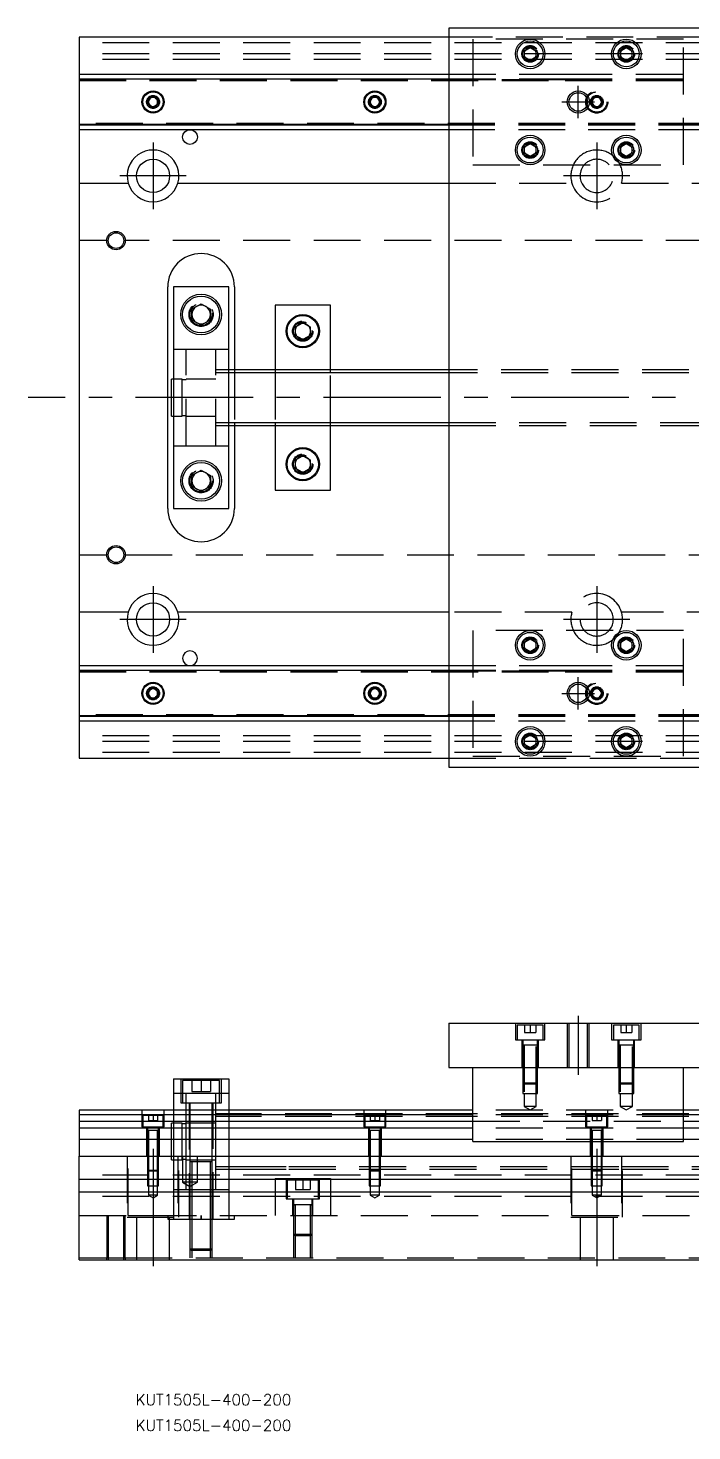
# Model space of a CAD drawing. Extents: x -14 to 609, y -280 to 102.
# Drawn here: x -13.8 to 165.7, y -279.6 to 100 of the extents above; entities that cross this region are included whole.
import ezdxf

# ---------------------------------------------------------------- set-up
doc = ezdxf.new("R2010")
doc.units = 0
doc.linetypes.add('CENTER', pattern=[50.8, 31.75, -6.35, 6.35, -6.35])
doc.linetypes.add('DASHED', pattern=[19.05, 12.7, -6.35])
doc.layers.get('0').update_dxf_attribs({"linetype": 'CONTINUOUS'})
doc.layers.add('CENTER', color=1, linetype='CENTER')
doc.styles.get("Standard").update_dxf_attribs({"font": 'txt.shx', "height": 3, "bigfont": 'bigfont.shx'})

# ---------------------------------------------------------------- blocks, each defined once
blk = doc.blocks.new('*U2')
at = {"color": 7, "linetype": 'CONTINUOUS'}
blk.add_text('KUT1505L-400-200', height=3, dxfattribs=at).set_placement((15.25, -279.57))
blk = doc.blocks.new('*U3')
at = {"color": 7, "linetype": 'CONTINUOUS'}
blk.add_text('KUT1505L-400-200', height=3, dxfattribs=at).set_placement((15.25, -272.63))

msp = doc.modelspace()

# ---------------------------------------------------------------- linework, layer by layer
at = {"color": 7, "linetype": 'CONTINUOUS'}
for p, q in [((100, 100), (100, -100)), ((300, 100), (100, 100)), ((100, 97.5), (0, 97.5)), ((0, 97.5), (0, 87.5)), ((120.5, 93.866026), (122, 94.73205)), ((120.5, 92.133974), (120.5, 93.866026)), ((122, 91.26795), (120.5, 92.133974)), ((122, 94.73205), (123.5, 93.866026)), ((123.5, 92.133974), (122, 91.26795)), ((123.5, 93.866026), (123.5, 92.133974)), ((146.5, 93.866026), (148, 94.73205)), ((146.5, 92.133974), (146.5, 93.866026)), ((148, 91.26795), (146.5, 92.133974)), ((148, 94.73205), (149.5, 93.866026)), ((149.5, 92.133974), (148, 91.26795)), ((149.5, 93.866026), (149.5, 92.133974)), ((0, 87.5), (100, 87.5)), ((0, 87.5), (0, 86.247728)), ((0, 86.247728), (100, 86.247728)), ((0, 86.247728), (0, 73.752272)), ((18.75, 80.721688), (20, 81.443376)), ((18.75, 79.278312), (18.75, 80.721688)), ((20, 81.443376), (21.25, 80.721688)), ((21.25, 80.721688), (21.25, 79.278312)), ((78.75, 80.721688), (80, 81.443376)), ((78.75, 79.278312), (78.75, 80.721688)), ((80, 81.443376), (81.25, 80.721688)), ((81.25, 80.721688), (81.25, 79.278312)), ((20, 78.556624), (18.75, 79.278312)), ((21.25, 79.278312), (20, 78.556624)), ((80, 78.556624), (78.75, 79.278312)), ((81.25, 79.278312), (80, 78.556624)), ((100, 73.752272), (0, 73.752272)), ((0, 73.752272), (0, 72.5)), ((100, 72.5), (0, 72.5)), ((0, 72.5), (0, 58)), ((120.5, 67.866026), (122, 68.73205)), ((122, 68.73205), (123.5, 67.866026)), ((146.5, 67.866026), (148, 68.73205)), ((148, 68.73205), (149.5, 67.866026)), ((120.5, 66.133974), (120.5, 67.866026)), ((122, 65.26795), (120.5, 66.133974)), ((123.5, 66.133974), (122, 65.26795)), ((123.5, 67.866026), (123.5, 66.133974)), ((146.5, 66.133974), (146.5, 67.866026)), ((148, 65.26795), (146.5, 66.133974)), ((149.5, 66.133974), (148, 65.26795)), ((149.5, 67.866026), (149.5, 66.133974)), ((0, 58), (13.291796, 58)), ((0, 58), (0, -58)), ((26.708204, 58), (100, 58)), ((24, -30), (24, 30)), ((40.5, 30), (25.5, 30)), ((25.5, 30), (25.5, -30)), ((40.5, -30), (40.5, 30)), ((42, 30), (42, 7.5)), ((30.5, 23.943376), (33, 25.386752)), ((30.5, 21.056624), (30.5, 23.943376)), ((33, 25.386752), (35.5, 23.943376)), ((35.5, 23.943376), (35.5, 21.056624)), ((68, 25), (53, 25)), ((53, 25), (53, 7.5)), ((68, 7.5), (68, 25)), ((33, 19.613248), (30.5, 21.056624)), ((35.5, 21.056624), (33, 19.613248)), ((58.5, 19.1547), (60.5, 20.309402)), ((58.5, 16.8453), (58.5, 19.1547)), ((60.5, 20.309402), (62.5, 19.1547)), ((62.5, 19.1547), (62.5, 16.8453)), ((60.5, 15.690598), (58.5, 16.8453)), ((62.5, 16.8453), (60.5, 15.690598)), ((25, -5), (25, 5)), ((25.5, 5), (25, 5)), ((100, 7.5), (40.5, 7.5)), ((25, -5), (25.5, -5)), ((40.5, -7.5), (100, -7.5)), ((42, -7.5), (42, -30)), ((53, -7.5), (53, -25)), ((68, -25), (68, -7.5)), ((58.5, -16.8453), (60.5, -15.690598)), ((58.5, -19.1547), (58.5, -16.8453)), ((60.5, -15.690598), (62.5, -16.8453)), ((62.5, -16.8453), (62.5, -19.1547)), ((30.5, -21.056624), (33, -19.613248)), ((30.5, -23.943376), (30.5, -21.056624)), ((33, -19.613248), (35.5, -21.056624)), ((35.5, -21.056624), (35.5, -23.943376)), ((60.5, -20.309402), (58.5, -19.1547)), ((62.5, -19.1547), (60.5, -20.309402)), ((33, -25.386752), (30.5, -23.943376)), ((35.5, -23.943376), (33, -25.386752)), ((53, -25), (68, -25)), ((25.5, -30), (40.5, -30)), ((13.291796, -58), (0, -58)), ((0, -58), (0, -72.5)), ((100, -58), (26.708204, -58)), ((120.5, -66.133974), (122, -65.26795)), ((120.5, -67.866026), (120.5, -66.133974)), ((122, -68.73205), (120.5, -67.866026)), ((122, -65.26795), (123.5, -66.133974)), ((123.5, -67.866026), (122, -68.73205)), ((123.5, -66.133974), (123.5, -67.866026)), ((146.5, -66.133974), (148, -65.26795)), ((146.5, -67.866026), (146.5, -66.133974)), ((148, -68.73205), (146.5, -67.866026)), ((148, -65.26795), (149.5, -66.133974)), ((149.5, -67.866026), (148, -68.73205)), ((149.5, -66.133974), (149.5, -67.866026)), ((0, -72.5), (100, -72.5)), ((0, -72.5), (0, -73.752272)), ((0, -73.752272), (0, -86.247728)), ((0, -73.752272), (100, -73.752272)), ((18.75, -79.278312), (20, -78.556624)), ((18.75, -80.721688), (18.75, -79.278312)), ((20, -78.556624), (21.25, -79.278312)), ((21.25, -79.278312), (21.25, -80.721688)), ((78.75, -79.278312), (80, -78.556624)), ((78.75, -80.721688), (78.75, -79.278312)), ((80, -78.556624), (81.25, -79.278312)), ((81.25, -79.278312), (81.25, -80.721688)), ((20, -81.443376), (18.75, -80.721688)), ((21.25, -80.721688), (20, -81.443376)), ((80, -81.443376), (78.75, -80.721688)), ((81.25, -80.721688), (80, -81.443376)), ((100, -86.247728), (0, -86.247728)), ((0, -86.247728), (0, -87.5)), ((100, -87.5), (0, -87.5)), ((0, -87.5), (0, -97.5)), ((120.5, -92.133974), (122, -91.26795)), ((120.5, -93.866026), (120.5, -92.133974)), ((122, -94.73205), (120.5, -93.866026)), ((122, -91.26795), (123.5, -92.133974)), ((123.5, -93.866026), (122, -94.73205)), ((123.5, -92.133974), (123.5, -93.866026)), ((146.5, -92.133974), (148, -91.26795)), ((146.5, -93.866026), (146.5, -92.133974)), ((148, -94.73205), (146.5, -93.866026)), ((148, -91.26795), (149.5, -92.133974)), ((149.5, -93.866026), (148, -94.73205)), ((149.5, -92.133974), (149.5, -93.866026)), ((0, -97.5), (100, -97.5)), ((100, -100), (300, -100)), ((100, -169.26), (300, -169.26)), ((100, -169.26), (100, -181.26)), ((100, -181.26), (300, -181.26)), ((106.5, -201.26), (106.5, -181.26)), ((163.5, -201.26), (163.5, -181.26)), ((25.5, -184.26), (25.5, -192.76)), ((25.5, -184.26), (40.5, -184.26)), ((40.5, -184.26), (40.5, -192.76)), ((0, -192.76), (0, -194.012272)), ((106.5, -192.76), (0, -192.76)), ((236.5, -192.76), (163.5, -192.76)), ((0, -194.012272), (0, -195.78668)), ((106.5, -194.012272), (0, -194.012272)), ((0, -195.78668), (106.5, -195.78668)), ((0, -195.78668), (0, -197.683076)), ((236.5, -194.012272), (163.5, -194.012272)), ((163.5, -195.78668), (236.5, -195.78668)), ((106.5, -197.683076), (0, -197.683076)), ((0, -197.683076), (0, -200.737372)), ((0, -200.737372), (0, -205.26)), ((106.5, -200.737372), (0, -200.737372)), ((236.5, -197.683076), (163.5, -197.683076)), ((236.5, -200.737372), (163.5, -200.737372)), ((106.5, -201.26), (163.5, -201.26)), ((0, -205.26), (400, -205.26)), ((0, -211.56), (0, -205.26)), ((400, -211.56), (0, -211.56)), ((0, -214.96), (0, -211.56)), ((400, -214.96), (0, -214.96)), ((0, -233.26), (0, -214.96)), ((0, -233.26), (400, -233.26))]:
    msp.add_line(p, q, dxfattribs=at)
at = {"color": 3, "linetype": 'DASHED'}
for p, q in [((400, 96), (0, 96)), ((188.000006, 97.5), (100, 97.5)), ((163.5, 97), (106.5, 97)), ((106.5, 97), (106.5, 63)), ((163.5, 63), (163.5, 97)), ((400, 93), (0, 93)), ((400, 91.5), (0, 91.5)), ((120, 93), (120.030168, 93.346066)), ((149.973226, 93.326156), (150, 93)), ((100, 87.5), (131.5, 87.5)), ((131.5, 87.5), (188.5, 87.5)), ((0, 86.1147), (100, 86.1147)), ((0, 86.1), (131.5, 86.1)), ((0, 85.8), (131.5, 85.8)), ((100, 86.247728), (131.5, 86.247728)), ((100, 86.1147), (131.5, 86.1147)), ((131.5, 86.247728), (188.5, 86.247728)), ((131.5, 86.1147), (188.5, 86.1147)), ((131.5, 86.1), (188.5, 86.1)), ((131.5, 86.1), (188.5, 86.1)), ((131.5, 85.8), (188.5, 85.8)), ((131.5, 85.8), (188.5, 85.8)), ((18.5, 80), (18.516134, 80.21941)), ((78.5, 80), (78.516134, 80.21941)), ((138.5, 80), (138.516134, 80.21941)), ((138.75, 80.721688), (140, 81.443376)), ((138.75, 79.278312), (138.75, 80.721688)), ((140, 81.443376), (141.25, 80.721688)), ((141.25, 80.721688), (141.25, 79.278312)), ((140, 78.556624), (138.75, 79.278312)), ((141.25, 79.278312), (140, 78.556624)), ((131.5, 74.2), (0, 74.2)), ((131.5, 73.9), (0, 73.9)), ((100, 73.8853), (0, 73.8853)), ((131.5, 73.8853), (100, 73.8853)), ((131.5, 73.752272), (100, 73.752272)), ((131.5, 72.5), (100, 72.5)), ((188.5, 74.2), (131.5, 74.2)), ((188.5, 73.9), (131.5, 73.9)), ((188.5, 73.8853), (131.5, 73.8853)), ((188.5, 73.752272), (131.5, 73.752272)), ((188.5, 72.5), (131.5, 72.5)), ((123.973226, 67.326156), (124, 67)), ((149.973226, 67.326156), (150, 67)), ((106.5, 63), (163.5, 63)), ((100, 58), (133.291796, 58)), ((146.708204, 58), (253.291796, 58)), ((7.5, 42.5), (0, 42.5)), ((400, 42.5), (12.5, 42.5)), ((35.977798, 22.864306), (36, 22.5)), ((62.983582, 18.286038), (63, 18)), ((29, 13), (25.5, 13)), ((29, -13), (29, 13)), ((37, 13), (29, 13)), ((37, -13), (37, 13)), ((40.5, 13), (37, 13)), ((27.85, 5), (25.5, 5)), ((27.85, -5), (27.85, 5)), ((29, 4.8), (27.85, 4.8)), ((37, 5), (29, 5)), ((40.5, 7.5), (37, 7.5)), ((40.5, 6.75), (37, 6.75)), ((42, 7.5), (42, 6.75)), ((42, 6.75), (42, -6.75)), ((53, 7.5), (53, 6.75)), ((53, 6.75), (53, -6.75)), ((68, 6.75), (68, 7.5)), ((68, -6.75), (68, 6.75)), ((184, 7.5), (100, 7.5)), ((184, 6.75), (100, 6.75)), ((25.5, -5), (27.85, -5)), ((27.85, -4.8), (29, -4.8)), ((29, -5), (37, -5)), ((37, -6.75), (40.5, -6.75)), ((37, -7.5), (40.5, -7.5)), ((42, -6.75), (42, -7.5)), ((53, -6.75), (53, -7.5)), ((68, -7.5), (68, -6.75)), ((100, -6.75), (184, -6.75)), ((100, -7.5), (184, -7.5)), ((25.5, -13), (29, -13)), ((29, -13), (37, -13)), ((37, -13), (40.5, -13)), ((62.983582, -17.713962), (63, -18)), ((30, -22.5), (30.020026, -22.153944)), ((0, -42.5), (7.5, -42.5)), ((12.5, -42.5), (400, -42.5)), ((133.291796, -58), (100, -58)), ((253.291796, -58), (146.708204, -58)), ((163.5, -63), (106.5, -63)), ((106.5, -63), (106.5, -97)), ((163.5, -97), (163.5, -63)), ((123.973226, -66.673844), (124, -67)), ((149.973226, -66.673844), (150, -67)), ((0, -73.8853), (100, -73.8853)), ((0, -73.9), (131.5, -73.9)), ((0, -74.2), (131.5, -74.2)), ((100, -72.5), (131.5, -72.5)), ((100, -73.752272), (131.5, -73.752272)), ((100, -73.8853), (131.5, -73.8853)), ((131.5, -72.5), (188.5, -72.5)), ((131.5, -73.752272), (188.5, -73.752272)), ((131.5, -73.8853), (188.5, -73.8853)), ((131.5, -73.9), (188.5, -73.9)), ((131.5, -74.2), (188.5, -74.2)), ((138.75, -79.278312), (140, -78.556624)), ((138.75, -80.721688), (138.75, -79.278312)), ((140, -78.556624), (141.25, -79.278312)), ((141.25, -79.278312), (141.25, -80.721688)), ((21.477374, -79.74045), (21.5, -80)), ((81.477374, -79.74045), (81.5, -80)), ((140, -81.443376), (138.75, -80.721688)), ((141.25, -80.721688), (140, -81.443376)), ((141.477374, -79.74045), (141.5, -80)), ((131.5, -85.8), (0, -85.8)), ((131.5, -86.1), (0, -86.1)), ((100, -86.1147), (0, -86.1147)), ((131.5, -86.1147), (100, -86.1147)), ((131.5, -86.247728), (100, -86.247728)), ((188.5, -85.8), (131.5, -85.8)), ((188.5, -85.8), (131.5, -85.8)), ((188.5, -86.1), (131.5, -86.1)), ((188.5, -86.1), (131.5, -86.1)), ((188.5, -86.1147), (131.5, -86.1147)), ((188.5, -86.247728), (131.5, -86.247728)), ((131.5, -87.5), (100, -87.5)), ((188.5, -87.5), (131.5, -87.5)), ((400, -91.5), (0, -91.5)), ((400, -93), (0, -93)), ((123.973226, -92.673844), (124, -93)), ((149.973226, -92.673844), (150, -93)), ((400, -96), (0, -96)), ((100, -97.5), (188.000006, -97.5)), ((106.5, -97), (163.5, -97)), ((118, -169.26), (118, -173.76)), ((125.5, -169.76), (118.5, -169.76)), ((118.5, -169.76), (118.5, -173.76)), ((120.5, -169.76), (120.5, -171.76)), ((122, -169.76), (122, -171.76)), ((123.5, -169.76), (123.5, -171.76)), ((125.5, -173.76), (125.5, -169.76)), ((126, -173.76), (126, -169.26)), ((132.000006, -169.26), (132.000006, -181.26)), ((132.5, -169.26), (132.5, -181.26)), ((137.5, -181.26), (137.5, -169.26)), ((137.999994, -181.26), (137.999994, -169.26)), ((144, -169.26), (144, -173.76)), ((151.5, -169.76), (144.5, -169.76)), ((144.5, -169.76), (144.5, -173.76)), ((146.5, -169.76), (146.5, -171.76)), ((148, -169.76), (148, -171.76)), ((149.5, -169.76), (149.5, -171.76)), ((151.5, -173.76), (151.5, -169.76)), ((152, -173.76), (152, -169.26)), ((118, -173.76), (126, -173.76)), ((119.75, -173.76), (119.75, -181.26)), ((120, -173.76), (120, -175.16)), ((120.5, -171.76), (122, -171.76)), ((122, -171.76), (123.5, -171.76)), ((124, -175.16), (124, -173.76)), ((124.25, -181.26), (124.25, -173.76)), ((144, -173.76), (152, -173.76)), ((145.75, -173.76), (145.75, -181.26)), ((146, -173.76), (146, -175.16)), ((146.5, -171.76), (148, -171.76)), ((148, -171.76), (149.5, -171.76)), ((150, -175.16), (150, -173.76)), ((150.25, -181.26), (150.25, -173.76)), ((120, -175.155), (120, -175.16)), ((120, -175.16), (120.216462, -175.16)), ((120.216708, -175.16), (120, -175.16)), ((120, -175.16), (120, -181.26)), ((120, -175.16), (120, -175.165)), ((123.783332, -175.16), (120.216708, -175.16)), ((120.35, -175.16), (120.35, -188.26)), ((123.65, -188.26), (123.65, -175.16)), ((124, -175.16), (123.783332, -175.16)), ((123.783538, -175.16), (124, -175.16)), ((124, -175.16), (124, -175.155)), ((124, -181.26), (124, -175.16)), ((124, -175.165), (124, -175.16)), ((146, -175.155), (146, -175.16)), ((146, -175.16), (146.216462, -175.16)), ((146.216708, -175.16), (146, -175.16)), ((146, -175.16), (146, -181.26)), ((146, -175.16), (146, -175.165)), ((149.783332, -175.16), (146.216708, -175.16)), ((146.35, -175.16), (146.35, -188.26)), ((149.65, -188.26), (149.65, -175.16)), ((150, -175.16), (149.783332, -175.16)), ((149.783538, -175.16), (150, -175.16)), ((150, -175.16), (150, -175.155)), ((150, -181.26), (150, -175.16)), ((150, -175.165), (150, -175.16)), ((120, -181.26), (120, -185.41)), ((120.000006, -181.26), (120.000006, -185.410006)), ((123.999994, -185.410006), (123.999994, -181.26)), ((124, -185.41), (124, -181.26)), ((146, -181.26), (146, -185.41)), ((146.000006, -181.26), (146.000006, -185.410006)), ((149.999994, -185.410006), (149.999994, -181.26)), ((150, -185.41), (150, -181.26)), ((27.5, -184.26), (27.5, -190.76)), ((38, -184.76), (28, -184.76)), ((28, -184.76), (28, -190.76)), ((30.5, -184.76), (30.5, -187.76)), ((33, -184.76), (33, -187.76)), ((35.5, -184.76), (35.5, -187.76)), ((38, -190.76), (38, -184.76)), ((38.5, -190.76), (38.5, -184.26)), ((120, -185.41), (124, -185.41)), ((120, -185.41), (120.35, -185.76)), ((120.000006, -185.410006), (120.000006, -188.26)), ((123.65, -185.76), (120.35, -185.76)), ((123.65, -185.76), (124, -185.41)), ((123.999994, -188.26), (123.999994, -185.410006)), ((146, -185.41), (150, -185.41)), ((146, -185.41), (146.35, -185.76)), ((146.000006, -185.410006), (146.000006, -188.26)), ((149.65, -185.76), (146.35, -185.76)), ((149.65, -185.76), (150, -185.41)), ((149.999994, -188.26), (149.999994, -185.410006)), ((29, -188.26), (25.5, -188.26)), ((29, -190.76), (29, -188.26)), ((37, -188.26), (29, -188.26)), ((30.5, -187.76), (33, -187.76)), ((33, -187.76), (35.5, -187.76)), ((37, -190.76), (37, -188.26)), ((40.5, -188.26), (37, -188.26)), ((120.000006, -188.26), (123.999994, -188.26)), ((120.35, -188.26), (120.35, -191.76)), ((123.65, -191.76), (123.65, -188.26)), ((146.000006, -188.26), (149.999994, -188.26)), ((146.35, -188.26), (146.35, -191.76)), ((149.65, -191.76), (149.65, -188.26)), ((17, -192.76), (17, -197.26)), ((23, -197.26), (23, -192.76)), ((25.5, -192.76), (25.5, -205.26)), ((27.5, -190.76), (38.5, -190.76)), ((29, -192.76), (29, -190.76)), ((29, -201.26), (29, -192.76)), ((29.75, -190.76), (29.75, -222.26)), ((30, -190.76), (30, -192.76)), ((30, -192.76), (30, -205.26)), ((36, -192.76), (36, -190.76)), ((36, -205.26), (36, -192.76)), ((36.25, -222.26), (36.25, -190.76)), ((37, -192.76), (37, -190.76)), ((37, -201.26), (37, -192.76)), ((40.5, -192.76), (40.5, -205.26)), ((77, -192.76), (77, -197.26)), ((83, -197.26), (83, -192.76)), ((163.5, -192.76), (106.5, -192.76)), ((123.65, -191.76), (120.35, -191.76)), ((120.35, -191.76), (122, -192.712628)), ((122, -192.712628), (123.65, -191.76)), ((137, -192.76), (137, -197.26)), ((143, -197.26), (143, -192.76)), ((149.65, -191.76), (146.35, -191.76)), ((146.35, -191.76), (148, -192.712628)), ((148, -192.712628), (149.65, -191.76)), ((17, -197.26), (23, -197.26)), ((22.75, -194.26), (17.25, -194.26)), ((17.25, -194.26), (17.25, -197.26)), ((18.25, -197.26), (18.25, -205.26)), ((18.5, -197.26), (18.5, -198.26)), ((18.75, -194.26), (18.75, -195.56)), ((18.75, -195.56), (20, -195.56)), ((20, -194.26), (20, -195.56)), ((20, -195.56), (21.25, -195.56)), ((21.25, -194.26), (21.25, -195.56)), ((21.5, -198.26), (21.5, -197.26)), ((21.75, -205.26), (21.75, -197.26)), ((22.75, -197.26), (22.75, -194.26)), ((25, -201.26), (25, -196.26)), ((25.5, -196.26), (25, -196.26)), ((27.85, -196.26), (25.5, -196.26)), ((27.85, -201.26), (27.85, -196.26)), ((29, -196.46), (27.85, -196.46)), ((30, -196.26), (29, -196.26)), ((36, -196.26), (30, -196.26)), ((37, -196.26), (36, -196.26)), ((40.5, -193.76), (37, -193.76)), ((40.5, -194.51), (37, -194.51)), ((106.5, -193.76), (40.5, -193.76)), ((106.5, -194.51), (40.5, -194.51)), ((77, -197.26), (83, -197.26)), ((82.75, -194.26), (77.25, -194.26)), ((77.25, -194.26), (77.25, -197.26)), ((78.25, -197.26), (78.25, -205.26)), ((78.5, -197.26), (78.5, -198.26)), ((78.75, -194.26), (78.75, -195.56)), ((78.75, -195.56), (80, -195.56)), ((80, -194.26), (80, -195.56)), ((80, -195.56), (81.25, -195.56)), ((81.25, -194.26), (81.25, -195.56)), ((81.5, -198.26), (81.5, -197.26)), ((81.75, -205.26), (81.75, -197.26)), ((82.75, -197.26), (82.75, -194.26)), ((184, -193.76), (106.5, -193.76)), ((163.5, -194.012272), (106.5, -194.012272)), ((184, -194.51), (106.5, -194.51)), ((106.5, -195.78668), (163.5, -195.78668)), ((137, -197.26), (143, -197.26)), ((142.75, -194.26), (137.25, -194.26)), ((137.25, -194.26), (137.25, -197.26)), ((138.25, -197.26), (138.25, -205.26)), ((138.5, -197.26), (138.5, -198.26)), ((138.75, -194.26), (138.75, -195.56)), ((138.75, -195.56), (140, -195.56)), ((140, -194.26), (140, -195.56)), ((140, -195.56), (141.25, -195.56)), ((141.25, -194.26), (141.25, -195.56)), ((141.5, -198.26), (141.5, -197.26)), ((141.75, -205.26), (141.75, -197.26)), ((142.75, -197.26), (142.75, -194.26)), ((19.998804, -198.26), (18.499994, -198.26)), ((21.500006, -198.26), (18.499994, -198.26)), ((18.5, -198.255), (18.5, -198.26)), ((18.624678, -198.26), (18.5, -198.26)), ((18.5, -198.26), (18.5, -198.265)), ((18.5, -198.26), (18.5, -205.26)), ((19.998804, -198.26), (18.624678, -198.26)), ((18.75, -198.26), (18.75, -205.26)), ((21.500006, -198.26), (19.998804, -198.26)), ((21.37533, -198.26), (19.998804, -198.26)), ((21.25, -205.26), (21.25, -198.26)), ((21.5, -198.26), (21.37533, -198.26)), ((21.5, -198.26), (21.5, -198.255)), ((21.5, -198.265), (21.5, -198.26)), ((21.5, -205.26), (21.5, -198.26)), ((79.998804, -198.26), (78.499994, -198.26)), ((81.500006, -198.26), (78.499994, -198.26)), ((78.5, -198.255), (78.5, -198.26)), ((78.624678, -198.26), (78.5, -198.26)), ((78.5, -198.26), (78.5, -198.265)), ((78.5, -198.26), (78.5, -205.26)), ((79.998804, -198.26), (78.624678, -198.26)), ((78.75, -198.26), (78.75, -205.26)), ((81.500006, -198.26), (79.998804, -198.26)), ((81.37533, -198.26), (79.998804, -198.26)), ((81.25, -205.26), (81.25, -198.26)), ((81.5, -198.26), (81.37533, -198.26)), ((81.5, -198.26), (81.5, -198.255)), ((81.5, -198.265), (81.5, -198.26)), ((81.5, -205.26), (81.5, -198.26)), ((163.5, -197.683076), (106.5, -197.683076)), ((163.5, -200.737372), (106.5, -200.737372)), ((139.998804, -198.26), (138.499994, -198.26)), ((141.500006, -198.26), (138.499994, -198.26)), ((138.5, -198.255), (138.5, -198.26)), ((138.624678, -198.26), (138.5, -198.26)), ((138.5, -198.26), (138.5, -198.265)), ((138.5, -198.26), (138.5, -205.26)), ((139.998804, -198.26), (138.624678, -198.26)), ((138.75, -198.26), (138.75, -205.26)), ((141.500006, -198.26), (139.998804, -198.26)), ((141.37533, -198.26), (139.998804, -198.26)), ((141.25, -205.26), (141.25, -198.26)), ((141.5, -198.26), (141.37533, -198.26)), ((141.5, -198.26), (141.5, -198.255)), ((141.5, -198.265), (141.5, -198.26)), ((141.5, -205.26), (141.5, -198.26)), ((25, -205.26), (25, -201.26)), ((27.85, -205.26), (27.85, -201.26)), ((29, -205.26), (29, -201.26)), ((37, -205.26), (37, -201.26)), ((13, -205.26), (13, -221.76)), ((13.291796, -221.26), (13.291796, -205.26)), ((18.5, -205.26), (18.5, -209.01)), ((18.500006, -205.26), (18.500002, -209.01)), ((18.75, -205.26), (18.75, -209.26)), ((21.25, -209.26), (21.25, -205.26)), ((21.499998, -209.01), (21.499994, -205.26)), ((21.5, -209.01), (21.5, -205.26)), ((25, -206.26), (25, -205.26)), ((25, -206.26), (25.5, -206.26)), ((25.5, -205.26), (25.5, -211.56)), ((25.5, -206.26), (27.85, -206.26)), ((26.708204, -205.26), (26.708204, -221.26)), ((27, -221.76), (27, -205.26)), ((27.85, -206.26), (27.85, -205.26)), ((27.85, -206.06), (29, -206.06)), ((28, -205.26), (28, -212.26)), ((29, -211.56), (29, -205.26)), ((29, -206.26), (30, -206.26)), ((30, -205.26), (30, -206.76)), ((30, -206.26), (36, -206.26)), ((30, -206.755), (30, -206.76)), ((30.349602, -206.76), (30, -206.76)), ((30, -206.76), (30, -211.56)), ((30, -206.76), (30, -206.765)), ((35.65035, -206.76), (30.349602, -206.76)), ((30.5, -206.76), (30.5, -211.56)), ((32, -212.26), (32, -205.26)), ((35.5, -211.56), (35.5, -206.76)), ((36, -206.76), (35.65035, -206.76)), ((36, -206.76), (36, -205.26)), ((36, -206.26), (37, -206.26)), ((36, -206.76), (36, -206.755)), ((36, -211.56), (36, -206.76)), ((36, -206.765), (36, -206.76)), ((37, -211.56), (37, -205.26)), ((37, -208.01), (40.5, -208.01)), ((37, -208.76), (40.5, -208.76)), ((40.5, -205.26), (40.5, -211.56)), ((40.5, -208.01), (43.291796, -208.01)), ((40.5, -208.76), (43.291796, -208.76)), ((43.291796, -208.01), (56.708204, -208.01)), ((43.291796, -208.76), (56.708204, -208.76)), ((56.708204, -208.01), (133.291796, -208.01)), ((56.708204, -208.76), (133.291796, -208.76)), ((78.5, -205.26), (78.5, -209.01)), ((78.500006, -205.26), (78.500002, -209.01)), ((78.75, -205.26), (78.75, -209.26)), ((81.25, -209.26), (81.25, -205.26)), ((81.499998, -209.01), (81.499994, -205.26)), ((81.5, -209.01), (81.5, -205.26)), ((133, -205.26), (133, -221.76)), ((133.291796, -221.26), (133.291796, -205.26)), ((133.291796, -208.01), (146.708204, -208.01)), ((133.291796, -208.76), (146.708204, -208.76)), ((138.5, -205.26), (138.5, -209.01)), ((138.500006, -205.26), (138.500002, -209.01)), ((138.75, -205.26), (138.75, -209.26)), ((141.25, -209.26), (141.25, -205.26)), ((141.499998, -209.01), (141.499994, -205.26)), ((141.5, -209.01), (141.5, -205.26)), ((146.708204, -205.26), (146.708204, -221.26)), ((146.708204, -208.01), (168, -208.01)), ((146.708204, -208.76), (168, -208.76)), ((147, -221.76), (147, -205.26)), ((400, -210.41), (0, -210.41)), ((18.5, -209.01), (21.5, -209.01)), ((18.5, -209.01), (18.75, -209.26)), ((18.500002, -209.01), (18.500006, -211.56)), ((18.500006, -211.56), (18.500006, -213.26)), ((21.25, -209.26), (18.75, -209.26)), ((18.75, -209.26), (18.75, -213.26)), ((21.25, -209.26), (21.5, -209.01)), ((21.25, -213.26), (21.25, -209.26)), ((21.499994, -211.56), (21.499998, -209.01)), ((21.499994, -213.26), (21.499994, -211.56)), ((25.5, -211.56), (25.5, -214.96)), ((32, -212.26), (28, -212.26)), ((28, -212.26), (30, -213.4147)), ((29, -214.26), (29, -211.56)), ((30, -211.56), (30, -214.96)), ((30, -213.4147), (32, -212.26)), ((30.5, -211.56), (30.5, -214.96)), ((35.5, -214.96), (35.5, -211.56)), ((36, -214.96), (36, -211.56)), ((37, -214.26), (37, -211.56)), ((40.5, -211.56), (40.5, -214.96)), ((53, -211.26), (56.708204, -211.26)), ((53, -211.26), (53, -211.56)), ((53, -211.56), (53, -214.96)), ((56, -211.26), (56, -216.76)), ((56.708204, -211.76), (56.25, -211.76)), ((56.25, -211.76), (56.25, -214.96)), ((56.708204, -211.26), (68, -211.26)), ((64.75, -211.76), (56.708204, -211.76)), ((58.5, -211.76), (58.5, -214.26)), ((60.5, -211.76), (60.5, -214.26)), ((62.5, -211.76), (62.5, -214.26)), ((64.75, -214.96), (64.75, -211.76)), ((65, -216.76), (65, -211.26)), ((68, -211.26), (68, -211.56)), ((68, -211.56), (68, -214.96)), ((78.5, -209.01), (81.5, -209.01)), ((78.5, -209.01), (78.75, -209.26)), ((78.500002, -209.01), (78.500006, -211.56)), ((78.500006, -211.56), (78.500006, -213.26)), ((81.25, -209.26), (78.75, -209.26)), ((78.75, -209.26), (78.75, -213.26)), ((81.25, -209.26), (81.5, -209.01)), ((81.25, -213.26), (81.25, -209.26)), ((81.499994, -211.56), (81.499998, -209.01)), ((81.499994, -213.26), (81.499994, -211.56)), ((138.5, -209.01), (141.5, -209.01)), ((138.5, -209.01), (138.75, -209.26)), ((138.500002, -209.01), (138.500006, -211.56)), ((138.500006, -211.56), (138.500006, -213.26)), ((141.25, -209.26), (138.75, -209.26)), ((138.75, -209.26), (138.75, -213.26)), ((141.25, -209.26), (141.5, -209.01)), ((141.25, -213.26), (141.25, -209.26)), ((141.499994, -211.56), (141.499998, -209.01)), ((141.499994, -213.26), (141.499994, -211.56)), ((400, -216.11), (0, -216.11)), ((18.500006, -213.26), (21.499994, -213.26)), ((18.75, -213.26), (18.75, -215.76)), ((21.25, -215.76), (18.75, -215.76)), ((18.75, -215.76), (20, -216.481688)), ((20, -216.481688), (21.25, -215.76)), ((21.25, -215.76), (21.25, -213.26)), ((25.5, -214.26), (29, -214.26)), ((25.5, -214.96), (25.5, -222.26)), ((29, -214.26), (30, -214.26)), ((30, -214.26), (30.5, -214.26)), ((30, -214.96), (30, -222.26)), ((30.5, -214.26), (35.5, -214.26)), ((30.5, -214.96), (30.5, -222.26)), ((35.5, -214.26), (36, -214.26)), ((35.5, -222.26), (35.5, -214.96)), ((36, -214.26), (37, -214.26)), ((36, -222.26), (36, -214.96)), ((37, -214.26), (40.5, -214.26)), ((40.5, -214.96), (40.5, -222.26)), ((53, -214.96), (53, -221.26)), ((56.25, -214.96), (56.25, -216.76)), ((58.5, -214.26), (60.5, -214.26)), ((60.5, -214.26), (62.5, -214.26)), ((64.75, -216.76), (64.75, -214.96)), ((68, -214.96), (68, -221.26)), ((78.500006, -213.26), (81.499994, -213.26)), ((78.75, -213.26), (78.75, -215.76)), ((81.25, -215.76), (78.75, -215.76)), ((78.75, -215.76), (80, -216.481688)), ((80, -216.481688), (81.25, -215.76)), ((81.25, -215.76), (81.25, -213.26)), ((138.500006, -213.26), (141.499994, -213.26)), ((138.75, -213.26), (138.75, -215.76)), ((141.25, -215.76), (138.75, -215.76)), ((138.75, -215.76), (140, -216.481688)), ((140, -216.481688), (141.25, -215.76)), ((141.25, -215.76), (141.25, -213.26)), ((56, -216.76), (65, -216.76)), ((57.75, -216.76), (57.75, -221.26)), ((58, -216.76), (58, -218.365)), ((58, -218.355), (58, -221.26)), ((58, -218.36), (58.257448, -218.36)), ((58.257468, -218.36), (58, -218.36)), ((62.742552, -218.36), (58.257468, -218.36)), ((58.4, -218.36), (58.4, -221.26)), ((62.6, -221.26), (62.6, -218.36)), ((63, -218.36), (62.742552, -218.36)), ((62.742602, -218.36), (63, -218.36)), ((63, -218.365), (63, -216.76)), ((63, -221.26), (63, -218.355)), ((63.25, -221.26), (63.25, -216.76)), ((0, -221.26), (343.291796, -221.26)), ((7.500006, -221.26), (7.500006, -232.76)), ((7.9, -221.26), (7.9, -232.76)), ((12.1, -232.76), (12.1, -221.26)), ((12.499994, -232.76), (12.499994, -221.26)), ((13, -221.76), (27, -221.76)), ((13.291796, -221.26), (26.708204, -221.26)), ((15.5, -221.76), (15.5, -233.26)), ((24, -221.26), (24, -222.26)), ((24, -222.26), (33, -222.26)), ((24.5, -233.26), (24.5, -221.76)), ((30, -222.26), (30, -230.26)), ((30.000006, -222.26), (30.000006, -230.260006)), ((30.5, -222.26), (30.5, -230.76)), ((33, -221.26), (33, -222.26)), ((33, -222.26), (33, -221.26)), ((33, -222.26), (42, -222.26)), ((35.5, -230.76), (35.5, -222.26)), ((35.999994, -230.260006), (35.999994, -222.26)), ((36, -230.26), (36, -222.26)), ((42, -222.26), (42, -221.26)), ((58, -221.26), (58, -226.36)), ((58.000006, -221.26), (58.000006, -226.360006)), ((58.4, -221.26), (58.4, -226.76)), ((62.6, -226.76), (62.6, -221.26)), ((62.999994, -226.360006), (62.999994, -221.26)), ((63, -226.36), (63, -221.26)), ((133, -221.76), (147, -221.76)), ((133.291796, -221.26), (146.708204, -221.26)), ((135.5, -221.76), (135.5, -233.26)), ((144.5, -233.26), (144.5, -221.76)), ((58, -226.36), (63, -226.36)), ((58, -226.36), (58.4, -226.76)), ((58.000006, -226.360006), (58.000006, -232.76)), ((62.6, -226.76), (58.4, -226.76)), ((58.4, -226.76), (58.4, -232.76)), ((62.6, -226.76), (63, -226.36)), ((62.6, -232.76), (62.6, -226.76)), ((62.999994, -232.76), (62.999994, -226.360006)), ((30, -230.26), (36, -230.26)), ((30, -230.26), (30.5, -230.76)), ((30.000006, -230.260006), (30.000006, -232.76)), ((35.5, -230.76), (30.5, -230.76)), ((30.5, -230.76), (30.5, -232.76)), ((35.5, -230.76), (36, -230.26)), ((35.5, -232.76), (35.5, -230.76)), ((35.999994, -232.76), (35.999994, -230.260006)), ((0, -232.76), (7.500006, -232.76)), ((7.9, -232.76), (7.500006, -232.76)), ((7.500006, -233.26), (7.500006, -232.76)), ((7.500006, -232.76), (7.9, -232.76)), ((7.9, -232.76), (12.1, -232.76)), ((7.9, -232.76), (7.9, -233.26)), ((12.499994, -232.76), (12.1, -232.76)), ((12.1, -233.26), (12.1, -232.76)), ((12.1, -232.76), (12.499994, -232.76)), ((12.499994, -232.76), (12.499994, -233.26)), ((12.499994, -232.76), (400, -232.76))]:
    msp.add_line(p, q, dxfattribs=at)
at = {"color": 3, "linetype": 'CONTINUOUS'}
for p, q in [((100, 6.75), (40.5, 6.75)), ((40.5, -6.75), (100, -6.75))]:
    msp.add_line(p, q, dxfattribs=at)
at = {"color": 7, "linetype": 'CONTINUOUS'}
for centre, radius in [((122, 93), 4), ((122, 93), 3.5), ((148, 93), 4), ((148, 93), 3.5), ((20, 80), 3), ((20, 80), 2.75), ((80, 80), 3), ((80, 80), 2.75), ((135, 80), 2.5), ((30, 70.5), 2), ((122, 67), 4), ((122, 67), 3.5), ((148, 67), 4), ((148, 67), 3.5), ((20, 60), 4.5), ((10, 42.5), 2.1), ((33, 22.5), 5.5), ((33, 22.5), 5), ((60.5, 18), 4.5), ((60.5, 18), 4.25), ((60.5, -18), 4.5), ((60.5, -18), 4.25), ((33, -22.5), 5.5), ((33, -22.5), 5), ((10, -42.5), 2.1), ((20, -60), 4.5), ((122, -67), 4), ((122, -67), 3.5), ((148, -67), 4), ((148, -67), 3.5), ((20, -80), 3), ((20, -80), 2.75), ((80, -80), 3), ((80, -80), 2.75), ((135, -80), 2.5), ((122, -93), 4), ((122, -93), 3.5), ((148, -93), 4), ((148, -93), 3.5)]:
    msp.add_circle(centre, radius, dxfattribs=at)
at = {"color": 3, "linetype": 'DASHED'}
for centre, radius in [((122, 93), 2.25), ((122, 93), 2), ((148, 93), 2.25), ((148, 93), 2), ((20, 80), 1.75), ((20, 80), 1.5), ((80, 80), 1.75), ((80, 80), 1.5), ((140, 80), 3), ((140, 80), 2.75), ((140, 80), 1.75), ((140, 80), 1.5), ((122, 67), 2.25), ((122, 67), 2), ((148, 67), 2.25), ((148, 67), 2), ((33, 22.5), 3.25), ((33, 22.5), 3), ((60.5, 18), 2.75), ((60.5, 18), 2.5), ((60.5, -18), 2.75), ((60.5, -18), 2.5), ((33, -22.5), 3.25), ((33, -22.5), 3), ((122, -67), 2.25), ((122, -67), 2), ((148, -67), 2.25), ((148, -67), 2), ((20, -80), 1.75), ((20, -80), 1.5), ((80, -80), 1.75), ((80, -80), 1.5), ((140, -80), 3), ((140, -80), 2.75), ((140, -80), 1.75), ((140, -80), 1.5), ((122, -93), 2.25), ((122, -93), 2), ((148, -93), 2.25), ((148, -93), 2)]:
    msp.add_circle(centre, radius, dxfattribs=at)
at = {"color": 3, "linetype": 'CONTINUOUS'}
for centre, radius in [((135, 80), 3), ((10, 42.5), 2.5), ((10, -42.5), 2.5), ((135, -80), 3)]:
    msp.add_circle(centre, radius, dxfattribs=at)
at = {"color": 7, "linetype": 'CONTINUOUS'}
for centre, radius, start, end in [((122, 93), 1.65, 155.380023, 180), ((122, 93), 1.65, 180, 204.619977), ((122, 93), 1.65, 144.619977, 155.380023), ((122, 93), 1.65, 204.619977, 215.380023), ((122, 93), 1.65, 95.380023, 144.619977), ((122, 93), 1.65, 215.380023, 264.619977), ((122, 93), 1.65, 84.619977, 95.380023), ((122, 93), 1.65, 264.619977, 275.380023), ((122, 93), 1.65, 35.380023, 84.619977), ((122, 93), 1.65, 275.380023, 324.619977), ((122, 93), 1.65, 24.619977, 35.380023), ((122, 93), 1.65, 324.619977, 335.380023), ((122, 93), 1.65, 335.380023, 24.619977), ((148, 93), 1.65, 155.380023, 180), ((148, 93), 1.65, 180, 204.619977), ((148, 93), 1.65, 144.619977, 155.380023), ((148, 93), 1.65, 204.619977, 215.380023), ((148, 93), 1.65, 95.380023, 144.619977), ((148, 93), 1.65, 215.380023, 264.619977), ((148, 93), 1.65, 84.619977, 95.380023), ((148, 93), 1.65, 264.619977, 275.380023), ((148, 93), 1.65, 35.380023, 84.619977), ((148, 93), 1.65, 275.380023, 324.619977), ((148, 93), 1.65, 24.619977, 35.380023), ((148, 93), 1.65, 324.619977, 335.380023), ((148, 93), 1.65, 335.380023, 24.619977), ((20, 80), 1.25, 120, 180), ((20, 80), 1.25, 180, 240), ((20, 80), 1.25, 60, 120), ((20, 80), 1.25, 0, 60), ((20, 80), 1.25, 300, 0), ((80, 80), 1.25, 120, 180), ((80, 80), 1.25, 180, 240), ((80, 80), 1.25, 60, 120), ((80, 80), 1.25, 0, 60), ((80, 80), 1.25, 300, 0), ((140, 80), 1.25, 300, 180), ((140, 80), 1.25, 180, 240), ((20, 80), 1.25, 240, 300), ((80, 80), 1.25, 240, 300), ((140, 80), 1.25, 240, 300), ((122, 67), 1.65, 95.380023, 144.619977), ((122, 67), 1.65, 84.619977, 95.380023), ((122, 67), 1.65, 35.380023, 84.619977), ((148, 67), 1.65, 95.380023, 144.619977), ((148, 67), 1.65, 84.619977, 95.380023), ((148, 67), 1.65, 35.380023, 84.619977), ((20, 60), 7, 343.39845, 196.60155), ((122, 67), 1.65, 155.380023, 180), ((122, 67), 1.65, 180, 204.619977), ((122, 67), 1.65, 144.619977, 155.380023), ((122, 67), 1.65, 204.619977, 215.380023), ((122, 67), 1.65, 215.380023, 264.619977), ((122, 67), 1.65, 264.619977, 275.380023), ((122, 67), 1.65, 275.380023, 324.619977), ((122, 67), 1.65, 24.619977, 35.380023), ((122, 67), 1.65, 324.619977, 335.380023), ((122, 67), 1.65, 335.380023, 24.619977), ((148, 67), 1.65, 155.380023, 180), ((148, 67), 1.65, 180, 204.619977), ((148, 67), 1.65, 144.619977, 155.380023), ((148, 67), 1.65, 204.619977, 215.380023), ((148, 67), 1.65, 215.380023, 264.619977), ((148, 67), 1.65, 264.619977, 275.380023), ((148, 67), 1.65, 275.380023, 324.619977), ((148, 67), 1.65, 24.619977, 35.380023), ((148, 67), 1.65, 324.619977, 335.380023), ((148, 67), 1.65, 335.380023, 24.619977), ((20, 60), 7, 196.60155, 343.39845), ((33, 30), 9, 90, 180), ((33, 30), 9, 0, 90), ((33, 22.5), 2.5, 120, 180), ((33, 22.5), 2.5, 60, 120), ((33, 22.5), 2.5, 0, 60), ((33, 22.5), 2.5, 180, 240), ((33, 22.5), 2.5, 240, 300), ((33, 22.5), 2.5, 300, 0), ((60.5, 18), 2.1, 137.75279, 162.24721), ((60.5, 18), 2.1, 102.24721, 137.75279), ((60.5, 18), 2.1, 77.75279, 102.24721), ((60.5, 18), 2.1, 42.24721, 77.75279), ((60.5, 18), 2.1, 17.75279, 42.24721), ((60.5, 18), 2.1, 162.24721, 180), ((60.5, 18), 2.1, 180, 197.75279), ((60.5, 18), 2.1, 197.75279, 222.24721), ((60.5, 18), 2.1, 222.24721, 257.75279), ((60.5, 18), 2.1, 257.75279, 282.24721), ((60.5, 18), 2.1, 282.24721, 317.75279), ((60.5, 18), 2.1, 317.75279, 342.24721), ((60.5, 18), 2.1, 342.24721, 17.75279), ((60.5, -18), 2.1, 162.24721, 180), ((60.5, -18), 2.1, 180, 197.75279), ((60.5, -18), 2.1, 137.75279, 162.24721), ((60.5, -18), 2.1, 197.75279, 222.24721), ((60.5, -18), 2.1, 102.24721, 137.75279), ((60.5, -18), 2.1, 77.75279, 102.24721), ((60.5, -18), 2.1, 42.24721, 77.75279), ((60.5, -18), 2.1, 17.75279, 42.24721), ((60.5, -18), 2.1, 317.75279, 342.24721), ((60.5, -18), 2.1, 342.24721, 17.75279), ((33, -22.5), 2.5, 120, 180), ((33, -22.5), 2.5, 180, 240), ((33, -22.5), 2.5, 60, 120), ((33, -22.5), 2.5, 0, 60), ((33, -22.5), 2.5, 300, 0), ((60.5, -18), 2.1, 222.24721, 257.75279), ((60.5, -18), 2.1, 257.75279, 282.24721), ((60.5, -18), 2.1, 282.24721, 317.75279), ((33, -22.5), 2.5, 240, 300), ((33, -30), 9, 180, 270), ((33, -30), 9, 270, 0), ((20, -60), 7, 16.60155, 163.39845), ((20, -60), 7, 163.39845, 16.60155), ((122, -67), 1.65, 155.380023, 180), ((122, -67), 1.65, 180, 204.619977), ((122, -67), 1.65, 144.619977, 155.380023), ((122, -67), 1.65, 204.619977, 215.380023), ((122, -67), 1.65, 95.380023, 144.619977), ((122, -67), 1.65, 215.380023, 264.619977), ((122, -67), 1.65, 84.619977, 95.380023), ((122, -67), 1.65, 35.380023, 84.619977), ((122, -67), 1.65, 275.380023, 324.619977), ((122, -67), 1.65, 24.619977, 35.380023), ((122, -67), 1.65, 324.619977, 335.380023), ((122, -67), 1.65, 335.380023, 24.619977), ((148, -67), 1.65, 155.380023, 180), ((148, -67), 1.65, 180, 204.619977), ((148, -67), 1.65, 144.619977, 155.380023), ((148, -67), 1.65, 204.619977, 215.380023), ((148, -67), 1.65, 95.380023, 144.619977), ((148, -67), 1.65, 215.380023, 264.619977), ((148, -67), 1.65, 84.619977, 95.380023), ((148, -67), 1.65, 35.380023, 84.619977), ((148, -67), 1.65, 275.380023, 324.619977), ((148, -67), 1.65, 24.619977, 35.380023), ((148, -67), 1.65, 324.619977, 335.380023), ((148, -67), 1.65, 335.380023, 24.619977), ((30, -70.5), 2, 90, 270), ((30, -70.5), 2, 270, 90), ((122, -67), 1.65, 264.619977, 275.380023), ((148, -67), 1.65, 264.619977, 275.380023), ((20, -80), 1.25, 120, 180), ((20, -80), 1.25, 60, 120), ((20, -80), 1.25, 0, 60), ((80, -80), 1.25, 120, 180), ((80, -80), 1.25, 60, 120), ((80, -80), 1.25, 0, 60), ((140, -80), 1.25, 120, 180), ((140, -80), 1.25, 180, 60), ((140, -80), 1.25, 60, 120), ((20, -80), 1.25, 180, 240), ((20, -80), 1.25, 240, 300), ((20, -80), 1.25, 300, 0), ((80, -80), 1.25, 180, 240), ((80, -80), 1.25, 240, 300), ((80, -80), 1.25, 300, 0), ((122, -93), 1.65, 155.380023, 180), ((122, -93), 1.65, 180, 204.619977), ((122, -93), 1.65, 144.619977, 155.380023), ((122, -93), 1.65, 204.619977, 215.380023), ((122, -93), 1.65, 95.380023, 144.619977), ((122, -93), 1.65, 215.380023, 264.619977), ((122, -93), 1.65, 84.619977, 95.380023), ((122, -93), 1.65, 264.619977, 275.380023), ((122, -93), 1.65, 35.380023, 84.619977), ((122, -93), 1.65, 275.380023, 324.619977), ((122, -93), 1.65, 24.619977, 35.380023), ((122, -93), 1.65, 324.619977, 335.380023), ((122, -93), 1.65, 335.380023, 24.619977), ((148, -93), 1.65, 155.380023, 180), ((148, -93), 1.65, 180, 204.619977), ((148, -93), 1.65, 144.619977, 155.380023), ((148, -93), 1.65, 204.619977, 215.380023), ((148, -93), 1.65, 95.380023, 144.619977), ((148, -93), 1.65, 215.380023, 264.619977), ((148, -93), 1.65, 84.619977, 95.380023), ((148, -93), 1.65, 264.619977, 275.380023), ((148, -93), 1.65, 35.380023, 84.619977), ((148, -93), 1.65, 275.380023, 324.619977), ((148, -93), 1.65, 24.619977, 35.380023), ((148, -93), 1.65, 324.619977, 335.380023), ((148, -93), 1.65, 335.380023, 24.619977)]:
    msp.add_arc(centre, radius, start, end, dxfattribs=at)
at = {"color": 3, "linetype": 'DASHED'}
for centre, radius, start, end in [((140, 60), 7, 64.053499, 154.623066), ((140, 60), 7, 58.524055, 64.053499), ((140, 60), 7, 31.475945, 58.524055), ((140, 60), 7, 154.623066, 196.60155), ((140, 60), 4.5, 180, 41.810315), ((140, 60), 4.5, 138.189685, 180), ((140, 60), 4.5, 41.810315, 138.189685), ((140, 60), 7, 25.946501, 31.475945), ((140, 60), 7, 343.39845, 25.946501), ((140, 60), 7, 196.60155, 343.39845), ((140, -60), 7, 16.60155, 163.39845), ((140, -60), 4.5, 318.189685, 180), ((140, -60), 7, 163.39845, 205.376934), ((140, -60), 4.5, 180, 221.810315), ((140, -60), 7, 334.053499, 16.60155), ((140, -60), 7, 205.376934, 295.946501), ((140, -60), 4.5, 221.810315, 318.189685), ((140, -60), 7, 301.475945, 328.524055), ((140, -60), 7, 328.524055, 334.053499), ((140, -60), 7, 295.946501, 301.475945)]:
    msp.add_arc(centre, radius, start, end, dxfattribs=at)
at = {"layer": 'CENTER', "color": 1, "linetype": 'CENTER'}
for p, q in [((135, 75.6), (135, 84.4)), ((130.6, 80), (139.4, 80)), ((20, 69), (20, 51)), ((140, 69), (140, 51)), ((29, 60), (11, 60)), ((149, 60), (131, 60)), ((453.445, 0), (-13.795, 0)), ((20, -51), (20, -69)), ((140, -51), (140, -69)), ((29, -60), (11, -60)), ((149, -60), (131, -60)), ((135, -84.4), (135, -75.6)), ((130.6, -80), (139.4, -80)), ((135, -167.26), (135, -183.26)), ((20, -203.26), (20, -235.26)), ((140, -203.26), (140, -235.26))]:
    msp.add_line(p, q, dxfattribs=at)

# ---------------------------------------------------------------- block references
at = {"color": 7, "linetype": 'CONTINUOUS'}
for name in ['*U3', '*U2']:
    msp.add_blockref(name, (0, 0), dxfattribs=at)

doc.saveas('drawing.dxf')
